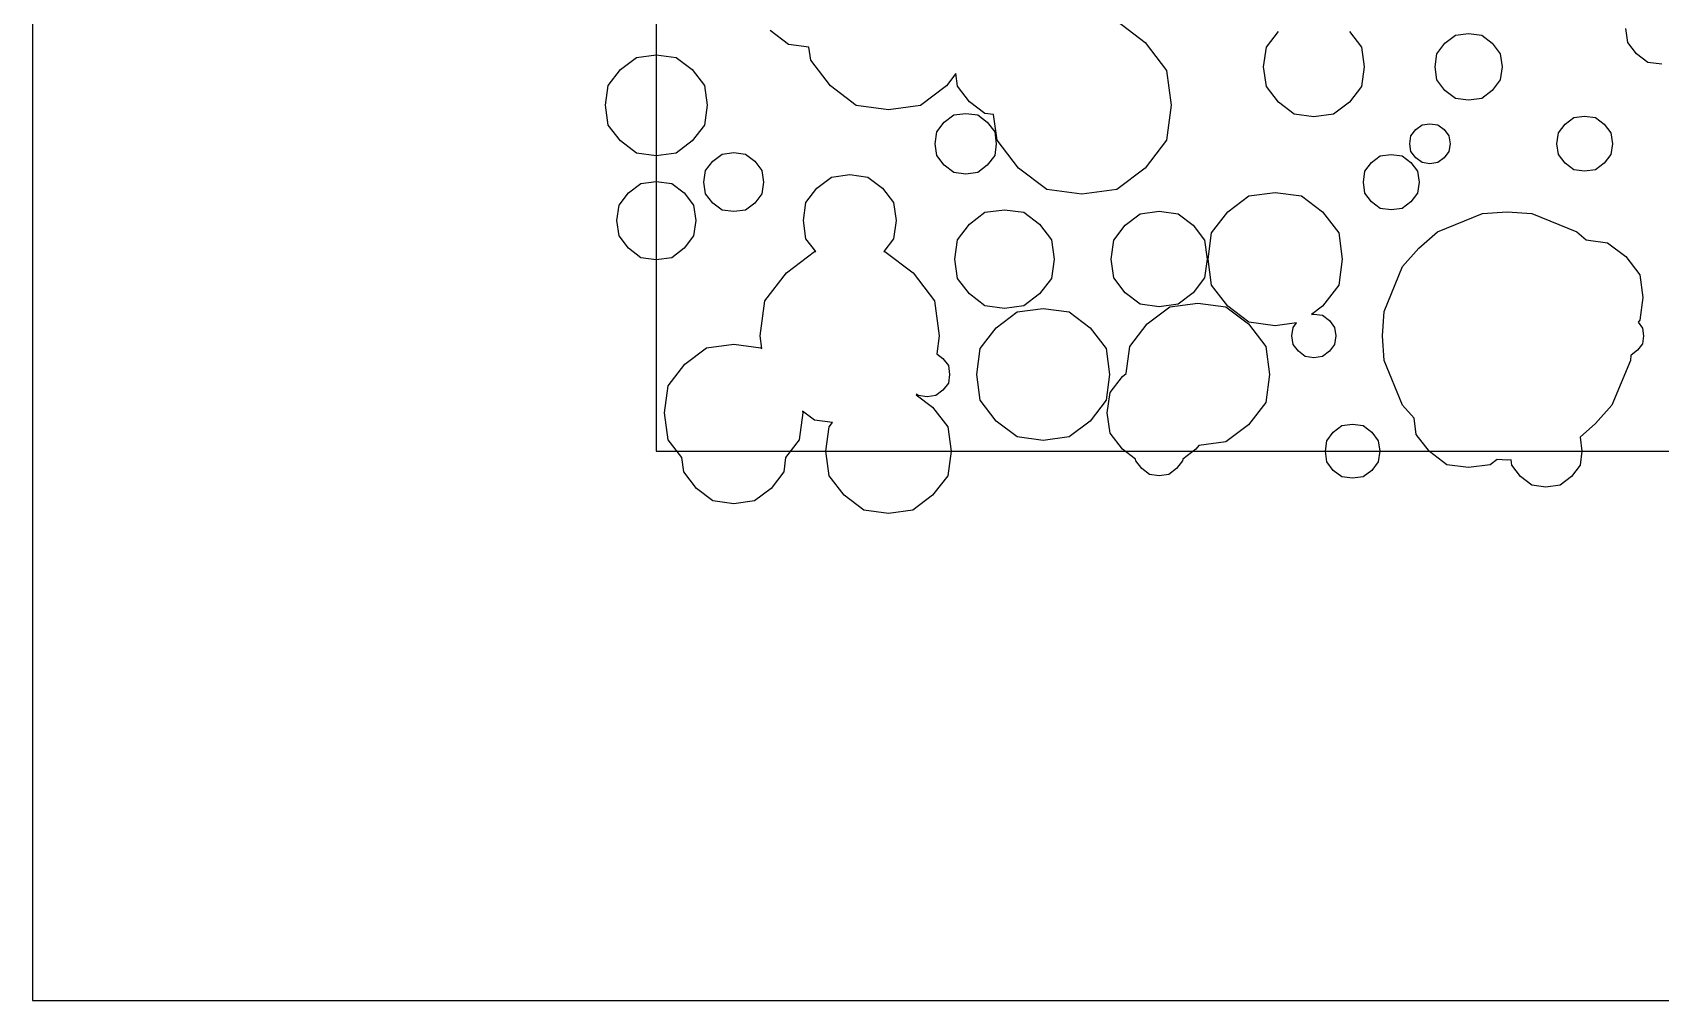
# Model space of a CAD drawing. Extents: x 58 to 158, y 90 to 190.
# Drawn here: x 57.95 to 90.57, y 89.7 to 109.09 of the extents above; entities that cross this region are included whole.
import ezdxf

# ---------------------------------------------------------------- set-up
doc = ezdxf.new("R2010")
doc.units = 0
doc.layers.get('0').update_dxf_attribs({"linetype": 'CONTINUOUS'})

msp = doc.modelspace()

# ---------------------------------------------------------------- linework, layer by layer
at = {"color": 7}
for p, q in [((57.9508, 189.701), (57.9508, 89.7008)), ((70.4494, 177.701), (70.4494, 100.7)), ((70.4494, 100.7), (147.95, 100.7)), ((57.9508, 89.7008), (157.951, 89.7008))]:
    msp.add_line(p, q, dxfattribs=at)
at = {"color": 142}
for p, q in [((79.678, 109.318), (80.2432, 108.89)), ((73.0952, 108.85), (72.7315, 109.127)), ((73.5087, 108.795), (73.0952, 108.85)), ((73.5446, 108.53), (73.5087, 108.795)), ((80.2432, 108.89), (80.6732, 108.329)), ((73.9387, 108.016), (73.5446, 108.53)), ((80.6732, 108.329), (80.7681, 107.63)), ((74.4555, 107.625), (73.9387, 108.016)), ((76.2621, 108.016), (75.7439, 107.625)), ((76.4508, 108.263), (76.2621, 108.016)), ((76.484, 108.013), (76.4508, 108.263)), ((76.7221, 107.702), (76.484, 108.013)), ((77.035, 107.465), (76.7221, 107.702)), ((75.1004, 107.538), (74.4555, 107.625)), ((75.7439, 107.625), (75.1004, 107.538)), ((77.2072, 107.443), (77.035, 107.465)), ((77.2763, 106.932), (77.2072, 107.443)), ((80.7681, 107.63), (80.6732, 106.932)), ((77.7074, 106.371), (77.2763, 106.932)), ((80.6732, 106.932), (80.2432, 106.371)), ((78.2712, 105.942), (77.7074, 106.371)), ((80.2432, 106.371), (79.678, 105.942)), ((78.9753, 105.849), (78.2712, 105.942)), ((79.678, 105.942), (78.9753, 105.849)), ((84.0147, 101.082), (84.1872, 101.213)), ((84.1872, 101.213), (84.4007, 101.24)), ((84.4007, 101.24), (84.6145, 101.213)), ((84.6145, 101.213), (84.7852, 101.082)), ((83.8563, 100.7), (83.8839, 100.912)), ((83.8839, 100.912), (84.0147, 101.082)), ((84.7852, 101.082), (84.9161, 100.912)), ((84.9161, 100.912), (84.9436, 100.7)), ((83.8839, 100.488), (83.8563, 100.7)), ((84.0147, 100.318), (83.8839, 100.488)), ((84.9161, 100.488), (84.7852, 100.318)), ((84.9436, 100.7), (84.9161, 100.488)), ((84.1872, 100.187), (84.0147, 100.318)), ((84.4007, 100.16), (84.1872, 100.187)), ((84.6145, 100.187), (84.4007, 100.16)), ((84.7852, 100.318), (84.6145, 100.187))]:
    msp.add_line(p, q, dxfattribs=at)
at = {"color": 52}
for p, q in [((82.6728, 108.792), (82.9137, 109.106)), ((84.3361, 109.106), (84.5785, 108.792)), ((82.6188, 108.401), (82.6728, 108.792)), ((84.5785, 108.792), (84.6307, 108.401)), ((82.6728, 108.008), (82.6188, 108.401)), ((84.6307, 108.401), (84.5785, 108.008)), ((82.9137, 107.694), (82.6728, 108.008)), ((84.5785, 108.008), (84.3361, 107.694)), ((83.2309, 107.454), (82.9137, 107.694)), ((84.3361, 107.694), (84.0204, 107.454)), ((83.6249, 107.4), (83.2309, 107.454)), ((84.0204, 107.454), (83.6249, 107.4))]:
    msp.add_line(p, q, dxfattribs=at)
at = {"color": 183}
for p, q in [((86.2513, 108.872), (86.4623, 109.032)), ((86.4623, 109.032), (86.7255, 109.066)), ((86.7255, 109.066), (86.9887, 109.032)), ((86.9887, 109.032), (87.1996, 108.872)), ((86.0545, 108.401), (86.0901, 108.661)), ((86.0901, 108.661), (86.2513, 108.872)), ((87.1996, 108.872), (87.3608, 108.661)), ((87.3608, 108.661), (87.3965, 108.401)), ((86.0901, 108.139), (86.0545, 108.401)), ((87.3965, 108.401), (87.3608, 108.139)), ((86.2513, 107.929), (86.0901, 108.139)), ((87.3608, 108.139), (87.1996, 107.929)), ((86.4623, 107.768), (86.2513, 107.929)), ((86.7255, 107.734), (86.4623, 107.768)), ((86.9887, 107.768), (86.7255, 107.734)), ((87.1996, 107.929), (86.9887, 107.768))]:
    msp.add_line(p, q, dxfattribs=at)
at = {"color": 213}
for p, q in [((89.9142, 108.888), (89.8758, 109.17)), ((90.0878, 108.661), (89.9142, 108.888)), ((90.3168, 108.489), (90.0878, 108.661)), ((90.6004, 108.452), (90.3168, 108.489)), ((69.8913, 105.875), (70.1407, 106.063)), ((70.1407, 106.063), (70.4494, 106.105)), ((70.4494, 106.105), (70.7595, 106.063)), ((70.7595, 106.063), (71.0089, 105.875)), ((69.7025, 105.628), (69.8913, 105.875)), ((71.0089, 105.875), (71.1976, 105.628)), ((69.6599, 105.321), (69.7025, 105.628)), ((71.1976, 105.628), (71.2403, 105.321)), ((69.7025, 105.012), (69.6599, 105.321)), ((71.2403, 105.321), (71.1976, 105.012)), ((69.8913, 104.765), (69.7025, 105.012)), ((70.1407, 104.577), (69.8913, 104.765)), ((71.0089, 104.765), (70.7595, 104.577)), ((71.1976, 105.012), (71.0089, 104.765)), ((70.4494, 104.535), (70.1407, 104.577)), ((70.7595, 104.577), (70.4494, 104.535))]:
    msp.add_line(p, q, dxfattribs=at)
at = {"color": 102}
for p, q in [((70.0511, 108.588), (70.4494, 108.642)), ((70.4494, 108.642), (70.8491, 108.588)), ((69.4863, 108.027), (69.7301, 108.345)), ((69.7301, 108.345), (70.0511, 108.588)), ((70.8491, 108.588), (71.1701, 108.345)), ((71.1701, 108.345), (71.4142, 108.027)), ((69.4323, 107.63), (69.4863, 108.027)), ((71.4142, 108.027), (71.4678, 107.63)), ((69.4863, 107.234), (69.4323, 107.63)), ((71.4678, 107.63), (71.4142, 107.234)), ((69.7301, 106.915), (69.4863, 107.234)), ((71.4142, 107.234), (71.1701, 106.915)), ((70.0511, 106.671), (69.7301, 106.915)), ((70.4494, 106.619), (70.0511, 106.671)), ((70.8491, 106.671), (70.4494, 106.619)), ((71.1701, 106.915), (70.8491, 106.671)), ((81.8995, 105.494), (82.3225, 105.814)), ((82.3225, 105.814), (82.8506, 105.886)), ((82.8506, 105.886), (83.3769, 105.814)), ((83.3769, 105.814), (83.7999, 105.494)), ((76.7221, 105.249), (77.035, 105.486)), ((77.035, 105.486), (77.4252, 105.538)), ((77.4252, 105.538), (77.815, 105.486)), ((77.815, 105.486), (78.1279, 105.249)), ((81.577, 105.074), (81.8995, 105.494)), ((83.7999, 105.494), (84.1223, 105.074)), ((76.484, 104.938), (76.7221, 105.249)), ((78.1279, 105.249), (78.3664, 104.938)), ((81.5068, 104.55), (81.577, 105.074)), ((84.1223, 105.074), (84.1939, 104.55)), ((76.4314, 104.55), (76.484, 104.938)), ((78.3664, 104.938), (78.4186, 104.55)), ((76.484, 104.163), (76.4314, 104.55)), ((78.4186, 104.55), (78.3664, 104.163)), ((81.577, 104.027), (81.5068, 104.55)), ((84.1939, 104.55), (84.1223, 104.027)), ((76.7221, 103.852), (76.484, 104.163)), ((78.3664, 104.163), (78.1279, 103.852)), ((77.035, 103.615), (76.7221, 103.852)), ((78.1279, 103.852), (77.815, 103.615)), ((81.8995, 103.607), (81.577, 104.027)), ((84.1223, 104.027), (83.7999, 103.607)), ((77.4252, 103.562), (77.035, 103.615)), ((77.2583, 103.175), (77.6774, 103.493)), ((77.815, 103.615), (77.4252, 103.562)), ((77.6774, 103.493), (78.1995, 103.562)), ((78.1995, 103.562), (78.7217, 103.493)), ((78.7217, 103.493), (79.1422, 103.175)), ((82.3225, 103.285), (81.8995, 103.607)), ((83.7999, 103.607), (83.5808, 103.44)), ((83.5808, 103.44), (83.6249, 103.445)), ((83.6249, 103.445), (83.7971, 103.423)), ((83.7971, 103.423), (83.935, 103.318)), ((76.9387, 102.759), (77.2583, 103.175)), ((79.1422, 103.175), (79.4618, 102.759)), ((82.8506, 103.215), (82.3225, 103.285)), ((83.2803, 103.273), (82.8506, 103.215)), ((83.1868, 103.01), (83.21, 103.18)), ((83.21, 103.18), (83.2803, 103.273)), ((83.935, 103.318), (84.0412, 103.18)), ((84.0412, 103.18), (84.0631, 103.01)), ((76.8685, 102.24), (76.9387, 102.759)), ((79.4618, 102.759), (79.5306, 102.24)), ((83.21, 102.839), (83.1868, 103.01)), ((83.3148, 102.702), (83.21, 102.839)), ((84.0412, 102.839), (83.935, 102.702)), ((84.0631, 103.01), (84.0412, 102.839)), ((83.4528, 102.598), (83.3148, 102.702)), ((83.6249, 102.574), (83.4528, 102.598)), ((83.7971, 102.598), (83.6249, 102.574)), ((83.935, 102.702), (83.7971, 102.598)), ((76.9387, 101.721), (76.8685, 102.24)), ((79.5306, 102.24), (79.4618, 101.721)), ((77.2583, 101.305), (76.9387, 101.721)), ((79.4618, 101.721), (79.1422, 101.305)), ((77.6774, 100.987), (77.2583, 101.305)), ((79.1422, 101.305), (78.7217, 100.987)), ((78.1995, 100.918), (77.6774, 100.987)), ((78.7217, 100.987), (78.1995, 100.918))]:
    msp.add_line(p, q, dxfattribs=at)
at = {"color": 9}
for p, q in [((76.218, 107.29), (76.4095, 107.436)), ((76.4095, 107.436), (76.6505, 107.468)), ((76.6505, 107.468), (76.8904, 107.436)), ((76.8904, 107.436), (77.0819, 107.29)), ((76.0388, 106.86), (76.0705, 107.098)), ((76.0705, 107.098), (76.218, 107.29)), ((77.0819, 107.29), (77.2294, 107.098)), ((77.2294, 107.098), (77.2612, 106.86)), ((76.0705, 106.621), (76.0388, 106.86)), ((77.2612, 106.86), (77.2294, 106.621)), ((76.218, 106.43), (76.0705, 106.621)), ((76.4095, 106.284), (76.218, 106.43)), ((77.0819, 106.43), (76.8904, 106.284)), ((77.2294, 106.621), (77.0819, 106.43)), ((76.6505, 106.252), (76.4095, 106.284)), ((76.8904, 106.284), (76.6505, 106.252))]:
    msp.add_line(p, q, dxfattribs=at)
at = {"color": 242}
for p, q in [((88.6576, 107.25), (88.8326, 107.384)), ((88.8326, 107.384), (89.0503, 107.413)), ((89.0503, 107.413), (89.2679, 107.384)), ((89.2679, 107.384), (89.4429, 107.25)), ((88.495, 106.86), (88.5239, 107.076)), ((88.5239, 107.076), (88.6576, 107.25)), ((89.4429, 107.25), (89.5766, 107.076)), ((89.5766, 107.076), (89.6056, 106.86)), ((88.5239, 106.644), (88.495, 106.86)), ((89.6056, 106.86), (89.5766, 106.644)), ((88.6576, 106.47), (88.5239, 106.644)), ((88.8326, 106.338), (88.6576, 106.47)), ((89.0503, 106.309), (88.8326, 106.338)), ((89.2679, 106.338), (89.0503, 106.309)), ((89.4429, 106.47), (89.2679, 106.338)), ((89.5766, 106.644), (89.4429, 106.47))]:
    msp.add_line(p, q, dxfattribs=at)
at = {"color": 15}
for p, q in [((85.5472, 106.86), (85.568, 107.017)), ((85.568, 107.017), (85.6657, 107.144)), ((85.6657, 107.144), (85.7924, 107.239)), ((85.7924, 107.239), (85.9497, 107.261)), ((85.9497, 107.261), (86.1081, 107.239)), ((86.1081, 107.239), (86.2348, 107.144)), ((86.2348, 107.144), (86.3314, 107.017)), ((86.3314, 107.017), (86.3533, 106.86)), ((71.767, 106.65), (71.9998, 106.682)), ((71.9998, 106.682), (72.2341, 106.65)), ((85.568, 106.703), (85.5472, 106.86)), ((85.6657, 106.577), (85.568, 106.703)), ((86.3314, 106.703), (86.2348, 106.577)), ((86.3533, 106.86), (86.3314, 106.703)), ((71.4361, 106.323), (71.5793, 106.509)), ((71.5793, 106.509), (71.767, 106.65)), ((72.2341, 106.65), (72.4214, 106.509)), ((72.4214, 106.509), (72.5646, 106.323)), ((85.7924, 106.481), (85.6657, 106.577)), ((85.9497, 106.46), (85.7924, 106.481)), ((86.1081, 106.481), (85.9497, 106.46)), ((86.2348, 106.577), (86.1081, 106.481)), ((71.4043, 106.09), (71.4361, 106.323)), ((71.4361, 105.858), (71.4043, 106.09)), ((72.5646, 106.323), (72.5964, 106.09)), ((72.5964, 106.09), (72.5646, 105.858)), ((71.5793, 105.672), (71.4361, 105.858)), ((72.5646, 105.858), (72.4214, 105.672)), ((71.767, 105.529), (71.5793, 105.672)), ((71.9998, 105.499), (71.767, 105.529)), ((72.2341, 105.529), (71.9998, 105.499)), ((72.4214, 105.672), (72.2341, 105.529)), ((86.1039, 105.092), (87.0052, 105.464)), ((87.0052, 105.464), (87.4998, 105.496)), ((87.4998, 105.496), (87.9948, 105.464)), ((87.9948, 105.464), (88.8972, 105.092)), ((85.7306, 104.768), (86.1039, 105.092)), ((88.8972, 105.092), (89.0792, 104.933)), ((85.404, 104.398), (85.7306, 104.768)), ((89.0792, 104.933), (89.5078, 104.877)), ((89.5078, 104.877), (89.8744, 104.599)), ((85.0304, 103.502), (85.404, 104.398)), ((89.8744, 104.599), (90.1541, 104.235)), ((90.1541, 104.235), (90.2148, 103.78)), ((90.2148, 103.78), (90.1541, 103.325)), ((84.9976, 103.01), (85.0304, 103.502)), ((90.1541, 103.325), (90.121, 103.283)), ((90.121, 103.283), (90.2092, 103.168)), ((90.2092, 103.168), (90.231, 103.01)), ((85.0304, 102.519), (84.9976, 103.01)), ((90.2092, 102.851), (90.1129, 102.725)), ((90.231, 103.01), (90.2092, 102.851)), ((85.404, 101.622), (85.0304, 102.519)), ((89.9693, 102.519), (89.596, 101.622)), ((89.9763, 102.627), (89.9693, 102.519)), ((89.9844, 102.628), (89.9763, 102.627)), ((90.1129, 102.725), (89.9844, 102.628)), ((85.6354, 101.36), (85.404, 101.622)), ((89.596, 101.622), (89.2694, 101.253)), ((85.6781, 101.039), (85.6354, 101.36)), ((89.2694, 101.253), (88.9593, 100.983)), ((85.9441, 100.693), (85.6781, 101.039)), ((88.9593, 100.983), (88.9593, 100.981)), ((88.9593, 100.981), (88.9977, 100.7)), ((86.2912, 100.43), (85.9441, 100.693)), ((87.3002, 100.537), (87.1583, 100.43)), ((87.4998, 100.524), (87.3002, 100.537)), ((87.5757, 100.529), (87.4998, 100.524)), ((87.5908, 100.419), (87.5757, 100.529)), ((88.9977, 100.7), (88.9593, 100.419)), ((86.7255, 100.372), (86.2912, 100.43)), ((87.1583, 100.43), (86.7255, 100.372)), ((87.7644, 100.193), (87.5908, 100.419)), ((87.9919, 100.021), (87.7644, 100.193)), ((88.7857, 100.193), (88.5582, 100.021)), ((88.9593, 100.419), (88.7857, 100.193)), ((88.2756, 99.9822), (87.9919, 100.021)), ((88.5582, 100.021), (88.2756, 99.9822))]:
    msp.add_line(p, q, dxfattribs=at)
at = {"color": 132}
for p, q in [((84.6459, 106.307), (84.7796, 106.482)), ((84.7796, 106.482), (84.9559, 106.616)), ((84.9559, 106.616), (85.175, 106.645)), ((85.175, 106.645), (85.3944, 106.616)), ((85.3944, 106.616), (85.5708, 106.482)), ((85.5708, 106.482), (85.7042, 106.307)), ((73.6685, 105.971), (73.9606, 106.193)), ((73.9606, 106.193), (74.3246, 106.241)), ((74.3246, 106.241), (74.6898, 106.193)), ((74.6898, 106.193), (74.9804, 105.971)), ((84.6169, 106.09), (84.6459, 106.307)), ((84.6459, 105.872), (84.6169, 106.09)), ((85.7042, 106.307), (85.7331, 106.09)), ((85.7331, 106.09), (85.7042, 105.872)), ((73.4466, 105.682), (73.6685, 105.971)), ((74.9804, 105.971), (75.2038, 105.682)), ((84.7796, 105.698), (84.6459, 105.872)), ((84.9559, 105.565), (84.7796, 105.698)), ((85.5708, 105.698), (85.3944, 105.565)), ((85.7042, 105.872), (85.5708, 105.698)), ((73.3972, 105.321), (73.4466, 105.682)), ((75.2038, 105.682), (75.2531, 105.321)), ((79.8449, 105.227), (80.1469, 105.456)), ((80.1469, 105.456), (80.5258, 105.507)), ((80.5258, 105.507), (80.9032, 105.456)), ((80.9032, 105.456), (81.2063, 105.227)), ((85.175, 105.536), (84.9559, 105.565)), ((85.3944, 105.565), (85.175, 105.536)), ((73.4466, 104.958), (73.3972, 105.321)), ((75.2531, 105.321), (75.2038, 104.958)), ((79.6135, 104.925), (79.8449, 105.227)), ((81.2063, 105.227), (81.4366, 104.925)), ((73.6438, 104.702), (73.4466, 104.958)), ((75.2038, 104.958), (75.0066, 104.702)), ((79.5623, 104.55), (79.6135, 104.925)), ((81.4366, 104.925), (81.4874, 104.55)), ((73.0567, 104.271), (73.6215, 104.699)), ((73.6215, 104.699), (73.6438, 104.702)), ((75.0066, 104.702), (75.0288, 104.699)), ((75.0288, 104.699), (75.5936, 104.271)), ((79.6135, 104.174), (79.5623, 104.55)), ((81.4874, 104.55), (81.4366, 104.174)), ((72.6253, 103.71), (73.0567, 104.271)), ((75.5936, 104.271), (76.025, 103.71)), ((79.8449, 103.874), (79.6135, 104.174)), ((81.4366, 104.174), (81.2063, 103.874)), ((80.1469, 103.644), (79.8449, 103.874)), ((81.2063, 103.874), (80.9032, 103.644)), ((72.5304, 103.01), (72.6253, 103.71)), ((76.025, 103.71), (76.1199, 103.01)), ((80.5258, 103.594), (80.1469, 103.644)), ((80.9032, 103.644), (80.5258, 103.594)), ((71.0198, 102.443), (71.4569, 102.774)), ((71.4569, 102.774), (71.9998, 102.847)), ((71.9998, 102.847), (72.5442, 102.774)), ((72.5646, 102.757), (72.5304, 103.01)), ((72.5442, 102.774), (72.5646, 102.757)), ((76.1199, 103.01), (76.0705, 102.649)), ((70.6878, 102.011), (71.0198, 102.443)), ((76.0705, 102.649), (76.1929, 102.556)), ((76.1929, 102.556), (76.302, 102.416)), ((76.302, 102.416), (76.3252, 102.24)), ((76.3252, 102.24), (76.302, 102.064)), ((70.6148, 101.471), (70.6878, 102.011)), ((75.6652, 101.843), (75.6571, 101.831)), ((75.6571, 101.831), (75.9866, 101.581)), ((75.6984, 101.816), (75.6652, 101.843)), ((75.8747, 101.793), (75.6984, 101.816)), ((76.0511, 101.816), (75.8747, 101.793)), ((76.1929, 101.924), (76.0511, 101.816)), ((76.302, 102.064), (76.1929, 101.924)), ((70.6878, 100.93), (70.6148, 101.471)), ((73.3859, 101.471), (73.3129, 100.93)), ((73.6215, 101.322), (73.3806, 101.504)), ((73.3806, 101.504), (73.3859, 101.471)), ((75.9866, 101.581), (76.2882, 101.189)), ((73.9771, 101.273), (73.6215, 101.322)), ((73.8463, 100.7), (73.9126, 101.189)), ((73.9126, 101.189), (73.9771, 101.273)), ((76.2882, 101.189), (76.3545, 100.7)), ((70.9605, 100.575), (70.6878, 100.93)), ((73.3129, 100.93), (73.0402, 100.575)), ((70.9993, 100.288), (70.9605, 100.575)), ((73.0402, 100.575), (73.0017, 100.288)), ((73.9126, 100.211), (73.8463, 100.7)), ((76.3545, 100.7), (76.2882, 100.211)), ((71.253, 99.9575), (70.9993, 100.288)), ((73.0017, 100.288), (72.7481, 99.9575)), ((74.2142, 99.8195), (73.9126, 100.211)), ((76.2882, 100.211), (75.9866, 99.8195)), ((71.585, 99.7052), (71.253, 99.9575)), ((72.7481, 99.9575), (72.4147, 99.7052)), ((74.6083, 99.5204), (74.2142, 99.8195)), ((75.9866, 99.8195), (75.5922, 99.5204)), ((71.9998, 99.6502), (71.585, 99.7052)), ((72.4147, 99.7052), (71.9998, 99.6502)), ((75.1004, 99.4544), (74.6083, 99.5204)), ((75.5922, 99.5204), (75.1004, 99.4544))]:
    msp.add_line(p, q, dxfattribs=at)
at = {"color": 30}
for p, q in [((80.2845, 103.25), (80.7364, 103.591)), ((80.7364, 103.591), (81.3001, 103.667)), ((81.3001, 103.667), (81.8638, 103.591)), ((81.8638, 103.591), (82.3158, 103.25)), ((79.9402, 102.8), (80.2845, 103.25)), ((82.3158, 103.25), (82.6604, 102.8)), ((79.8657, 102.257), (79.9402, 102.8)), ((82.6604, 102.8), (82.7359, 102.24)), ((79.5405, 101.876), (79.7899, 102.199)), ((79.7899, 102.199), (79.8657, 102.257)), ((82.7359, 102.24), (82.6604, 101.68)), ((79.4865, 101.471), (79.5405, 101.876)), ((79.5405, 101.065), (79.4865, 101.471)), ((82.6604, 101.68), (82.3158, 101.231)), ((82.3158, 101.231), (81.8638, 100.889)), ((79.7899, 100.74), (79.5405, 101.065)), ((81.3181, 100.816), (81.2602, 100.74)), ((81.8638, 100.889), (81.3181, 100.816)), ((80.0516, 100.542), (79.7899, 100.74)), ((80.0559, 100.507), (80.0516, 100.542)), ((80.1758, 100.353), (80.0559, 100.507)), ((80.9942, 100.507), (80.8757, 100.353)), ((80.9985, 100.542), (80.9942, 100.507)), ((81.2602, 100.74), (80.9985, 100.542)), ((80.3314, 100.234), (80.1758, 100.353)), ((80.5258, 100.208), (80.3314, 100.234)), ((80.7201, 100.234), (80.5258, 100.208)), ((80.8757, 100.353), (80.7201, 100.234))]:
    msp.add_line(p, q, dxfattribs=at)

doc.saveas('drawing.dxf')
